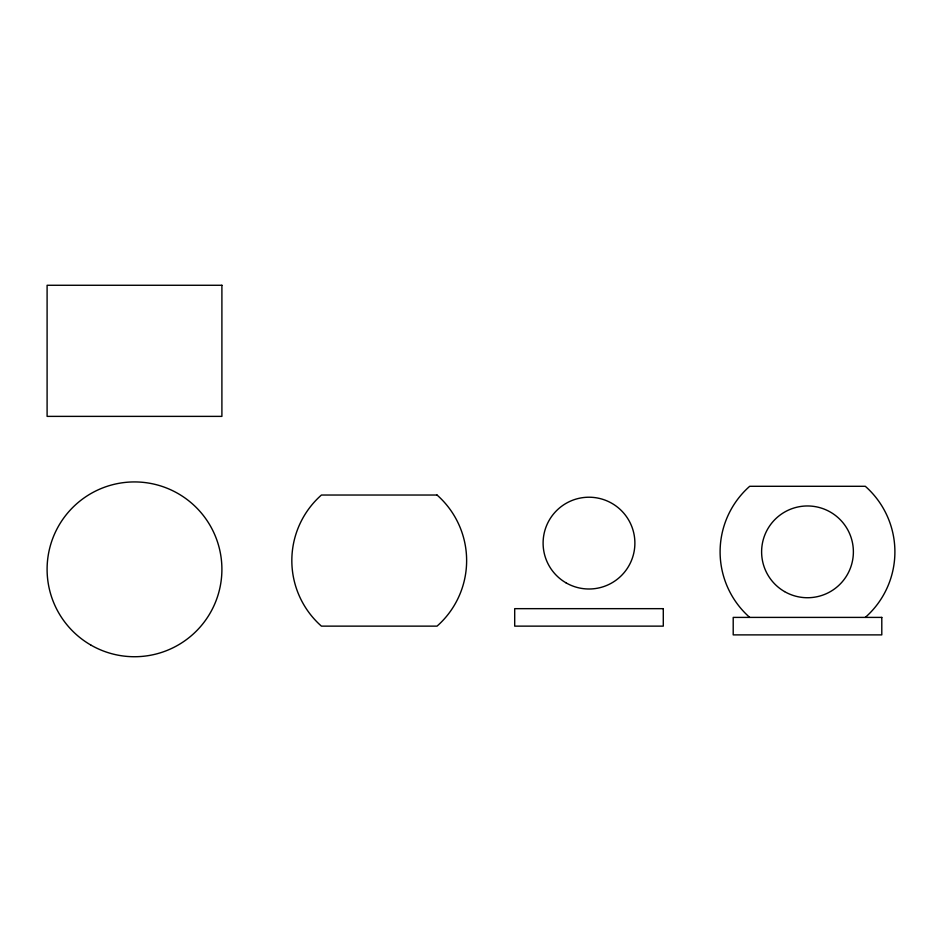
<?xml version="1.0" encoding="UTF-8"?>
<svg xmlns="http://www.w3.org/2000/svg" width="942" height="942" viewBox="0 0 942 942"><rect width="100%" height="100%" fill="white"/><g stroke="black" fill="none" stroke-linecap="round" stroke-linejoin="round"><path stroke-width="1.41" d="M865.309 617.399A87.406 87.406 0 0 0 865.309 486.296L749.691 486.296A87.406 87.406 0 0 0 749.691 617.399M221.9 285.273L47.1 285.273L47.1 416.376L221.9 416.376L221.9 285.273M437.041 495.033L321.422 495.033A87.406 87.406 0 0 0 321.422 626.136L437.041 626.136A87.406 87.406 0 0 0 437.041 495.033M663.286 608.662L514.697 608.662L514.697 626.136L663.286 626.136L663.286 608.662M881.794 617.399L733.206 617.399L733.206 634.884L881.794 634.884L881.794 617.399M90.797 645.023A87.406 87.406 0 0 0 221.9 569.333A87.406 87.406 0 0 0 90.797 493.632A87.406 87.406 0 0 0 90.797 645.023M566.048 582.851A45.887 45.887 0 0 0 634.884 543.11A45.887 45.887 0 0 0 566.048 503.369A45.887 45.887 0 0 0 566.048 582.851M784.556 591.588A45.887 45.887 0 0 0 853.381 551.847A45.887 45.887 0 0 0 784.556 512.107A45.887 45.887 0 0 0 784.556 591.588"/></g></svg>
